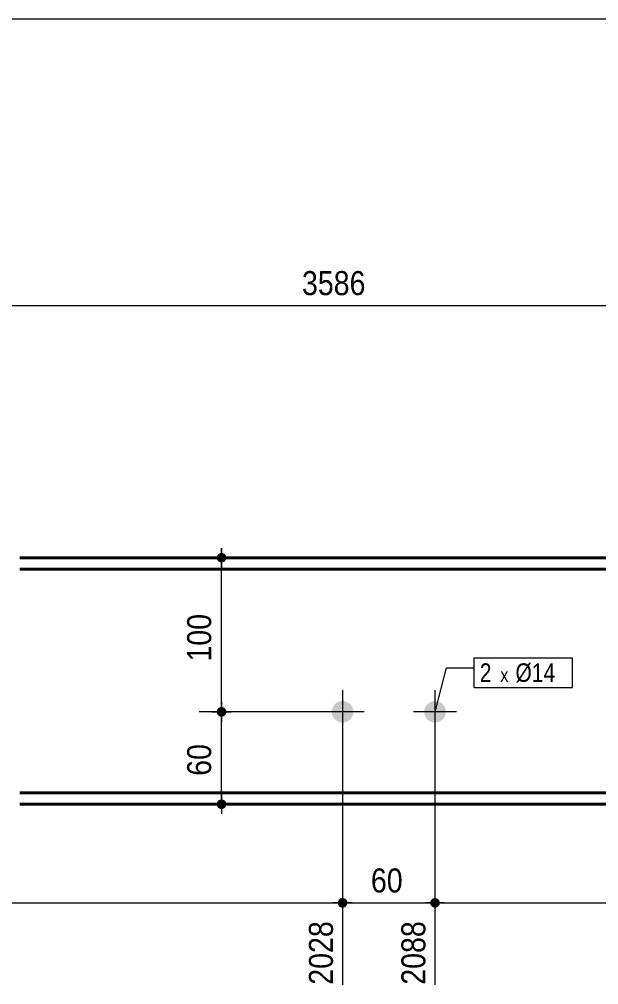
# Model space of a CAD drawing. Header units: millimetres. Extents: x 2 to 287, y 5 to 195.
# Drawn here: x 101.8 to 164.5, y 90.6 to 195 of the extents above; entities that cross this region are included whole.
import ezdxf

# ---------------------------------------------------------------- set-up
doc = ezdxf.new("R2010")
doc.units = ezdxf.units.MM
for name, color, linetype, lineweight in [('Boulon', 7, 'Continuous', 0), ('Cotation', 7, 'Continuous', 0), ('Désignation boulon', 3, 'Continuous', 0), ('Feuille dessin', 5, 'Continuous', 0), ('Piece', 2, 'Continuous', 0)]:
    doc.layers.add(name, color=color, linetype=linetype, lineweight=lineweight)
doc.styles.add('ARIAL', font='ARIAL.TTF')
doc.styles.add('COMIC_SANS_MS', font='COMIC.TTF')

# ---------------------------------------------------------------- blocks, each defined once
blk = doc.blocks.new('*A1')
at = {"layer": 'Boulon'}
for points in [[(136.8, 121.25), (136.83, 121.25), (136.86, 121.25), (136.89, 121.24), (136.92, 121.24), (136.94, 121.24), (136.97, 121.23), (137, 121.23), (137.03, 121.22), (137.06, 121.21), (137.08, 121.21), (137.11, 121.2), (137.14, 121.19), (137.17, 121.18), (137.19, 121.17), (137.22, 121.16), (137.25, 121.15), (137.27, 121.14), (137.3, 121.13), (137.32, 121.11), (137.35, 121.1), (137.37, 121.08), (137.4, 121.07), (137.42, 121.05), (137.44, 121.04), (137.47, 121.02), (137.49, 121), (137.51, 120.98), (137.54, 120.97), (137.56, 120.95), (137.58, 120.93), (137.6, 120.91), (137.62, 120.89), (137.64, 120.87), (137.66, 120.85), (137.68, 120.82), (137.69, 120.8), (137.71, 120.78), (137.73, 120.75), (137.74, 120.73), (137.76, 120.71), (137.77, 120.68), (137.79, 120.66), (137.8, 120.63), (137.82, 120.61), (137.83, 120.58), (137.84, 120.56), (137.85, 120.53), (137.86, 120.5), (137.87, 120.48), (137.88, 120.45), (137.89, 120.42), (137.9, 120.39), (137.9, 120.37), (137.91, 120.34), (137.92, 120.31), (137.92, 120.28), (137.93, 120.25), (137.93, 120.23), (137.93, 120.2), (137.94, 120.17), (137.94, 120.14), (137.94, 120.11), (137.94, 120.08), (137.94, 120.05), (137.94, 120.03), (137.94, 120), (137.93, 119.97), (137.93, 119.94), (137.93, 119.91), (137.92, 119.88), (137.92, 119.86), (137.91, 119.83), (137.9, 119.8), (137.9, 119.77), (137.89, 119.74), (137.88, 119.72), (137.87, 119.69), (137.86, 119.66), (137.85, 119.64), (137.84, 119.61), (137.83, 119.58), (137.82, 119.56), (137.8, 119.53), (137.79, 119.51), (137.77, 119.48), (137.76, 119.46), (137.74, 119.43), (137.73, 119.41), (137.71, 119.39), (137.69, 119.37), (137.68, 119.34), (137.66, 119.32), (137.64, 119.3), (137.62, 119.28), (137.6, 119.26), (137.58, 119.24), (137.56, 119.22), (137.54, 119.2), (137.51, 119.18), (137.49, 119.16), (137.47, 119.15), (137.44, 119.13), (137.42, 119.11), (137.4, 119.1), (137.37, 119.08), (137.35, 119.07), (137.32, 119.05), (137.3, 119.04), (137.27, 119.03), (137.25, 119.02), (137.22, 119.01), (137.19, 118.99), (137.17, 118.98), (137.14, 118.98), (137.11, 118.97), (137.08, 118.96), (137.06, 118.95), (137.03, 118.94), (137, 118.94), (136.97, 118.93), (136.94, 118.93), (136.92, 118.93), (136.89, 118.92), (136.86, 118.92), (136.83, 118.92), (136.8, 118.92), (136.77, 118.92), (136.74, 118.92), (136.72, 118.92), (136.69, 118.92), (136.66, 118.92), (136.63, 118.93), (136.6, 118.93), (136.57, 118.93), (136.55, 118.94), (136.52, 118.94), (136.49, 118.95), (136.46, 118.96), (136.43, 118.97), (136.41, 118.98), (136.38, 118.98), (136.35, 118.99), (136.33, 119.01), (136.3, 119.02), (136.27, 119.03), (136.25, 119.04), (136.22, 119.05), (136.2, 119.07), (136.17, 119.08), (136.15, 119.1), (136.13, 119.11), (136.1, 119.13), (136.08, 119.15), (136.06, 119.16), (136.03, 119.18), (136.01, 119.2), (135.99, 119.22), (135.97, 119.24), (135.95, 119.26), (135.93, 119.28), (135.91, 119.3), (135.89, 119.32), (135.87, 119.34), (135.85, 119.37), (135.84, 119.39), (135.82, 119.41), (135.8, 119.43), (135.79, 119.46), (135.77, 119.48), (135.76, 119.51), (135.74, 119.53), (135.73, 119.56), (135.72, 119.58), (135.71, 119.61), (135.7, 119.64), (135.68, 119.66), (135.67, 119.69), (135.67, 119.72), (135.66, 119.74), (135.65, 119.77), (135.64, 119.8), (135.63, 119.83), (135.63, 119.86), (135.62, 119.88), (135.62, 119.91), (135.62, 119.94), (135.61, 119.97), (135.61, 120), (135.61, 120.03), (135.61, 120.05), (135.61, 120.08), (135.61, 120.11), (135.61, 120.14), (135.61, 120.17), (135.61, 120.2), (135.62, 120.23), (135.62, 120.25), (135.62, 120.28), (135.63, 120.31), (135.63, 120.34), (135.64, 120.37), (135.65, 120.39), (135.66, 120.42), (135.67, 120.45), (135.67, 120.48), (135.68, 120.5), (135.7, 120.53), (135.71, 120.56), (135.72, 120.58), (135.73, 120.61), (135.74, 120.63), (135.76, 120.66), (135.77, 120.68), (135.79, 120.71), (135.8, 120.73), (135.82, 120.75), (135.84, 120.78), (135.85, 120.8), (135.87, 120.82), (135.89, 120.85), (135.91, 120.87), (135.93, 120.89), (135.95, 120.91), (135.97, 120.93), (135.99, 120.95), (136.01, 120.97), (136.03, 120.98), (136.06, 121), (136.08, 121.02), (136.1, 121.04), (136.13, 121.05), (136.15, 121.07), (136.17, 121.08), (136.2, 121.1), (136.22, 121.11), (136.25, 121.13), (136.27, 121.14), (136.3, 121.15), (136.33, 121.16), (136.35, 121.17), (136.38, 121.18), (136.41, 121.19), (136.43, 121.2), (136.46, 121.21), (136.49, 121.21), (136.52, 121.22), (136.55, 121.23), (136.57, 121.23), (136.6, 121.24), (136.63, 121.24), (136.66, 121.24), (136.69, 121.25), (136.72, 121.25), (136.74, 121.25), (136.77, 121.25)], [(146.8, 121.25), (146.83, 121.25), (146.86, 121.25), (146.89, 121.24), (146.92, 121.24), (146.94, 121.24), (146.97, 121.23), (147, 121.23), (147.03, 121.22), (147.06, 121.21), (147.08, 121.21), (147.11, 121.2), (147.14, 121.19), (147.17, 121.18), (147.19, 121.17), (147.22, 121.16), (147.25, 121.15), (147.27, 121.14), (147.3, 121.13), (147.32, 121.11), (147.35, 121.1), (147.37, 121.08), (147.4, 121.07), (147.42, 121.05), (147.44, 121.04), (147.47, 121.02), (147.49, 121), (147.51, 120.98), (147.54, 120.97), (147.56, 120.95), (147.58, 120.93), (147.6, 120.91), (147.62, 120.89), (147.64, 120.87), (147.66, 120.85), (147.68, 120.82), (147.69, 120.8), (147.71, 120.78), (147.73, 120.75), (147.74, 120.73), (147.76, 120.71), (147.77, 120.68), (147.79, 120.66), (147.8, 120.63), (147.82, 120.61), (147.83, 120.58), (147.84, 120.56), (147.85, 120.53), (147.86, 120.5), (147.87, 120.48), (147.88, 120.45), (147.89, 120.42), (147.9, 120.39), (147.9, 120.37), (147.91, 120.34), (147.92, 120.31), (147.92, 120.28), (147.93, 120.25), (147.93, 120.23), (147.93, 120.2), (147.94, 120.17), (147.94, 120.14), (147.94, 120.11), (147.94, 120.08), (147.94, 120.05), (147.94, 120.03), (147.94, 120), (147.93, 119.97), (147.93, 119.94), (147.93, 119.91), (147.92, 119.88), (147.92, 119.86), (147.91, 119.83), (147.9, 119.8), (147.9, 119.77), (147.89, 119.74), (147.88, 119.72), (147.87, 119.69), (147.86, 119.66), (147.85, 119.64), (147.84, 119.61), (147.83, 119.58), (147.82, 119.56), (147.8, 119.53), (147.79, 119.51), (147.77, 119.48), (147.76, 119.46), (147.74, 119.43), (147.73, 119.41), (147.71, 119.39), (147.69, 119.37), (147.68, 119.34), (147.66, 119.32), (147.64, 119.3), (147.62, 119.28), (147.6, 119.26), (147.58, 119.24), (147.56, 119.22), (147.54, 119.2), (147.51, 119.18), (147.49, 119.16), (147.47, 119.15), (147.44, 119.13), (147.42, 119.11), (147.4, 119.1), (147.37, 119.08), (147.35, 119.07), (147.32, 119.05), (147.3, 119.04), (147.27, 119.03), (147.25, 119.02), (147.22, 119.01), (147.19, 118.99), (147.17, 118.98), (147.14, 118.98), (147.11, 118.97), (147.08, 118.96), (147.06, 118.95), (147.03, 118.94), (147, 118.94), (146.97, 118.93), (146.94, 118.93), (146.92, 118.93), (146.89, 118.92), (146.86, 118.92), (146.83, 118.92), (146.8, 118.92), (146.77, 118.92), (146.74, 118.92), (146.72, 118.92), (146.69, 118.92), (146.66, 118.92), (146.63, 118.93), (146.6, 118.93), (146.57, 118.93), (146.55, 118.94), (146.52, 118.94), (146.49, 118.95), (146.46, 118.96), (146.43, 118.97), (146.41, 118.98), (146.38, 118.98), (146.35, 118.99), (146.33, 119.01), (146.3, 119.02), (146.27, 119.03), (146.25, 119.04), (146.22, 119.05), (146.2, 119.07), (146.17, 119.08), (146.15, 119.1), (146.13, 119.11), (146.1, 119.13), (146.08, 119.15), (146.06, 119.16), (146.03, 119.18), (146.01, 119.2), (145.99, 119.22), (145.97, 119.24), (145.95, 119.26), (145.93, 119.28), (145.91, 119.3), (145.89, 119.32), (145.87, 119.34), (145.85, 119.37), (145.84, 119.39), (145.82, 119.41), (145.8, 119.43), (145.79, 119.46), (145.77, 119.48), (145.76, 119.51), (145.74, 119.53), (145.73, 119.56), (145.72, 119.58), (145.71, 119.61), (145.7, 119.64), (145.68, 119.66), (145.67, 119.69), (145.67, 119.72), (145.66, 119.74), (145.65, 119.77), (145.64, 119.8), (145.63, 119.83), (145.63, 119.86), (145.62, 119.88), (145.62, 119.91), (145.62, 119.94), (145.61, 119.97), (145.61, 120), (145.61, 120.03), (145.61, 120.05), (145.61, 120.08), (145.61, 120.11), (145.61, 120.14), (145.61, 120.17), (145.61, 120.2), (145.62, 120.23), (145.62, 120.25), (145.62, 120.28), (145.63, 120.31), (145.63, 120.34), (145.64, 120.37), (145.65, 120.39), (145.66, 120.42), (145.67, 120.45), (145.67, 120.48), (145.68, 120.5), (145.7, 120.53), (145.71, 120.56), (145.72, 120.58), (145.73, 120.61), (145.74, 120.63), (145.76, 120.66), (145.77, 120.68), (145.79, 120.71), (145.8, 120.73), (145.82, 120.75), (145.84, 120.78), (145.85, 120.8), (145.87, 120.82), (145.89, 120.85), (145.91, 120.87), (145.93, 120.89), (145.95, 120.91), (145.97, 120.93), (145.99, 120.95), (146.01, 120.97), (146.03, 120.98), (146.06, 121), (146.08, 121.02), (146.1, 121.04), (146.13, 121.05), (146.15, 121.07), (146.17, 121.08), (146.2, 121.1), (146.22, 121.11), (146.25, 121.13), (146.27, 121.14), (146.3, 121.15), (146.33, 121.16), (146.35, 121.17), (146.38, 121.18), (146.41, 121.19), (146.43, 121.2), (146.46, 121.21), (146.49, 121.21), (146.52, 121.22), (146.55, 121.23), (146.57, 121.23), (146.6, 121.24), (146.63, 121.24), (146.66, 121.24), (146.69, 121.25), (146.72, 121.25), (146.74, 121.25), (146.77, 121.25)]]:
    blk.add_hatch(color=256, dxfattribs=at).paths.add_polyline_path(points, flags=17)
at = {"layer": 'Boulon', "linetype": 'Continuous', "lineweight": 0}
for p, q in [((136.77, 122.42), (136.77, 117.75)), ((146.77, 122.42), (146.77, 117.75)), ((139.11, 120.08), (134.44, 120.08)), ((149.11, 120.08), (144.44, 120.08))]:
    blk.add_line(p, q, dxfattribs=at)
blk = doc.blocks.new('*A4')
at = {"layer": 'Piece', "color": 2, "linetype": 'Continuous', "lineweight": 40}
for p, q in [((181.689836, 136.750443), (101.856502, 136.750443)), ((181.689836, 135.517109), (101.856502, 135.517109)), ((181.689836, 111.317109), (101.856502, 111.317109)), ((101.856502, 110.083776), (181.689836, 110.083776))]:
    blk.add_line(p, q, dxfattribs=at)
blk = doc.blocks.new('*A5')
at = {"layer": 'Feuille dessin', "linetype": 'Continuous', "lineweight": 0}
blk.add_line((282, 195), (5, 195), dxfattribs=at)
blk = doc.blocks.new('*A10')
at = {"layer": 'Cotation'}
for points in [[(123.65, 119.56), (123.63, 119.57), (123.6, 119.57), (123.58, 119.57), (123.55, 119.58), (123.53, 119.59), (123.5, 119.59), (123.48, 119.6), (123.46, 119.61), (123.43, 119.62), (123.41, 119.64), (123.39, 119.65), (123.37, 119.67), (123.35, 119.68), (123.33, 119.7), (123.31, 119.72), (123.29, 119.73), (123.28, 119.75), (123.26, 119.77), (123.25, 119.79), (123.23, 119.82), (123.22, 119.84), (123.21, 119.86), (123.2, 119.88), (123.19, 119.91), (123.18, 119.93), (123.18, 119.96), (123.17, 119.98), (123.17, 120.01), (123.16, 120.03), (123.16, 120.06), (123.16, 120.08), (123.16, 120.11), (123.16, 120.13), (123.17, 120.16), (123.17, 120.18), (123.18, 120.21), (123.18, 120.23), (123.19, 120.26), (123.2, 120.28), (123.21, 120.31), (123.22, 120.33), (123.23, 120.35), (123.25, 120.37), (123.26, 120.39), (123.28, 120.41), (123.29, 120.43), (123.31, 120.45), (123.33, 120.47), (123.35, 120.49), (123.37, 120.5), (123.39, 120.52), (123.41, 120.53), (123.43, 120.54), (123.46, 120.55), (123.48, 120.56), (123.5, 120.57), (123.53, 120.58), (123.55, 120.59), (123.58, 120.59), (123.6, 120.6), (123.63, 120.6), (123.65, 120.6), (123.68, 120.6), (123.71, 120.6), (123.73, 120.6), (123.76, 120.6), (123.78, 120.59), (123.81, 120.59), (123.83, 120.58), (123.86, 120.57), (123.88, 120.56), (123.9, 120.55), (123.93, 120.54), (123.95, 120.53), (123.97, 120.52), (123.99, 120.5), (124.01, 120.49), (124.03, 120.47), (124.05, 120.45), (124.07, 120.43), (124.08, 120.41), (124.1, 120.39), (124.11, 120.37), (124.13, 120.35), (124.14, 120.33), (124.15, 120.31), (124.16, 120.28), (124.17, 120.26), (124.18, 120.23), (124.18, 120.21), (124.19, 120.18), (124.19, 120.16), (124.2, 120.13), (124.2, 120.11), (124.2, 120.08), (124.2, 120.06), (124.2, 120.03), (124.19, 120.01), (124.19, 119.98), (124.18, 119.96), (124.18, 119.93), (124.17, 119.91), (124.16, 119.88), (124.15, 119.86), (124.14, 119.84), (124.13, 119.82), (124.11, 119.79), (124.1, 119.77), (124.08, 119.75), (124.07, 119.73), (124.05, 119.72), (124.03, 119.7), (124.01, 119.68), (123.99, 119.67), (123.97, 119.65), (123.95, 119.64), (123.93, 119.62), (123.9, 119.61), (123.88, 119.6), (123.86, 119.59), (123.83, 119.59), (123.81, 119.58), (123.78, 119.57), (123.76, 119.57), (123.73, 119.57), (123.71, 119.56), (123.68, 119.56)], [(123.65, 109.56), (123.63, 109.57), (123.6, 109.57), (123.58, 109.57), (123.55, 109.58), (123.53, 109.59), (123.5, 109.59), (123.48, 109.6), (123.46, 109.61), (123.43, 109.63), (123.41, 109.64), (123.39, 109.65), (123.37, 109.67), (123.35, 109.68), (123.33, 109.7), (123.31, 109.72), (123.29, 109.73), (123.28, 109.75), (123.26, 109.77), (123.25, 109.79), (123.23, 109.82), (123.22, 109.84), (123.21, 109.86), (123.2, 109.88), (123.19, 109.91), (123.18, 109.93), (123.18, 109.96), (123.17, 109.98), (123.17, 110.01), (123.16, 110.03), (123.16, 110.06), (123.16, 110.08), (123.16, 110.11), (123.16, 110.13), (123.17, 110.16), (123.17, 110.19), (123.18, 110.21), (123.18, 110.23), (123.19, 110.26), (123.2, 110.28), (123.21, 110.31), (123.22, 110.33), (123.23, 110.35), (123.25, 110.37), (123.26, 110.39), (123.28, 110.41), (123.29, 110.43), (123.31, 110.45), (123.33, 110.47), (123.35, 110.49), (123.37, 110.5), (123.39, 110.52), (123.41, 110.53), (123.43, 110.54), (123.46, 110.55), (123.48, 110.56), (123.5, 110.57), (123.53, 110.58), (123.55, 110.59), (123.58, 110.59), (123.6, 110.6), (123.63, 110.6), (123.65, 110.6), (123.68, 110.6), (123.71, 110.6), (123.73, 110.6), (123.76, 110.6), (123.78, 110.59), (123.81, 110.59), (123.83, 110.58), (123.86, 110.57), (123.88, 110.56), (123.9, 110.55), (123.93, 110.54), (123.95, 110.53), (123.97, 110.52), (123.99, 110.5), (124.01, 110.49), (124.03, 110.47), (124.05, 110.45), (124.07, 110.43), (124.08, 110.41), (124.1, 110.39), (124.11, 110.37), (124.13, 110.35), (124.14, 110.33), (124.15, 110.31), (124.16, 110.28), (124.17, 110.26), (124.18, 110.23), (124.18, 110.21), (124.19, 110.19), (124.19, 110.16), (124.2, 110.13), (124.2, 110.11), (124.2, 110.08), (124.2, 110.06), (124.2, 110.03), (124.19, 110.01), (124.19, 109.98), (124.18, 109.96), (124.18, 109.93), (124.17, 109.91), (124.16, 109.88), (124.15, 109.86), (124.14, 109.84), (124.13, 109.82), (124.11, 109.79), (124.1, 109.77), (124.08, 109.75), (124.07, 109.73), (124.05, 109.72), (124.03, 109.7), (124.01, 109.68), (123.99, 109.67), (123.97, 109.65), (123.95, 109.64), (123.93, 109.63), (123.9, 109.61), (123.88, 109.6), (123.86, 109.59), (123.83, 109.59), (123.81, 109.58), (123.78, 109.57), (123.76, 109.57), (123.73, 109.57), (123.71, 109.56), (123.68, 109.56)]]:
    blk.add_hatch(color=256, dxfattribs=at).paths.add_polyline_path(points, flags=17)
at = {"layer": 'Cotation', "linetype": 'Continuous', "lineweight": 0}
for p, q in [((123.68, 121.12), (123.68, 119.04)), ((123.68, 120.08), (123.68, 121.12)), ((135.77, 120.08), (121.26, 120.08)), ((122.64, 120.08), (124.72, 120.08)), ((123.68, 110.08), (123.68, 120.08)), ((123.68, 111.12), (123.68, 109.04)), ((135.77, 110.08), (121.26, 110.08)), ((122.64, 110.08), (124.72, 110.08)), ((123.68, 110.08), (123.68, 109.04))]:
    blk.add_line(p, q, dxfattribs=at)
at = {"layer": 'Cotation'}
for p in [(123.68, 120.08), (123.68, 110.08)]:
    blk.add_point(p, dxfattribs=at)
at = {"layer": 'Cotation', "style": 'ARIAL', "width": 0.85}
blk.add_text('60', height=2.6, rotation=90.0002, dxfattribs=at).set_placement((122.56, 113.16))
blk = doc.blocks.new('*A11')
at = {"layer": 'Cotation'}
for points in [[(123.65, 136.23), (123.63, 136.23), (123.6, 136.24), (123.58, 136.24), (123.55, 136.25), (123.53, 136.25), (123.5, 136.26), (123.48, 136.27), (123.46, 136.28), (123.43, 136.29), (123.41, 136.3), (123.39, 136.32), (123.37, 136.33), (123.35, 136.35), (123.33, 136.37), (123.31, 136.38), (123.29, 136.4), (123.28, 136.42), (123.26, 136.44), (123.25, 136.46), (123.23, 136.48), (123.22, 136.51), (123.21, 136.53), (123.2, 136.55), (123.19, 136.58), (123.18, 136.6), (123.18, 136.62), (123.17, 136.65), (123.17, 136.67), (123.16, 136.7), (123.16, 136.72), (123.16, 136.75), (123.16, 136.78), (123.16, 136.8), (123.17, 136.83), (123.17, 136.85), (123.18, 136.88), (123.18, 136.9), (123.19, 136.93), (123.2, 136.95), (123.21, 136.97), (123.22, 137), (123.23, 137.02), (123.25, 137.04), (123.26, 137.06), (123.28, 137.08), (123.29, 137.1), (123.31, 137.12), (123.33, 137.14), (123.35, 137.15), (123.37, 137.17), (123.39, 137.18), (123.41, 137.2), (123.43, 137.21), (123.46, 137.22), (123.48, 137.23), (123.5, 137.24), (123.53, 137.25), (123.55, 137.25), (123.58, 137.26), (123.6, 137.26), (123.63, 137.27), (123.65, 137.27), (123.68, 137.27), (123.71, 137.27), (123.73, 137.27), (123.76, 137.26), (123.78, 137.26), (123.81, 137.25), (123.83, 137.25), (123.86, 137.24), (123.88, 137.23), (123.9, 137.22), (123.93, 137.21), (123.95, 137.2), (123.97, 137.18), (123.99, 137.17), (124.01, 137.15), (124.03, 137.14), (124.05, 137.12), (124.07, 137.1), (124.08, 137.08), (124.1, 137.06), (124.11, 137.04), (124.13, 137.02), (124.14, 137), (124.15, 136.97), (124.16, 136.95), (124.17, 136.93), (124.18, 136.9), (124.18, 136.88), (124.19, 136.85), (124.19, 136.83), (124.2, 136.8), (124.2, 136.78), (124.2, 136.75), (124.2, 136.72), (124.2, 136.7), (124.19, 136.67), (124.19, 136.65), (124.18, 136.62), (124.18, 136.6), (124.17, 136.58), (124.16, 136.55), (124.15, 136.53), (124.14, 136.51), (124.13, 136.48), (124.11, 136.46), (124.1, 136.44), (124.08, 136.42), (124.07, 136.4), (124.05, 136.38), (124.03, 136.37), (124.01, 136.35), (123.99, 136.33), (123.97, 136.32), (123.95, 136.3), (123.93, 136.29), (123.9, 136.28), (123.88, 136.27), (123.86, 136.26), (123.83, 136.25), (123.81, 136.25), (123.78, 136.24), (123.76, 136.24), (123.73, 136.23), (123.71, 136.23), (123.68, 136.23)], [(123.65, 119.56), (123.63, 119.57), (123.6, 119.57), (123.58, 119.57), (123.55, 119.58), (123.53, 119.59), (123.5, 119.59), (123.48, 119.6), (123.46, 119.61), (123.43, 119.62), (123.41, 119.64), (123.39, 119.65), (123.37, 119.67), (123.35, 119.68), (123.33, 119.7), (123.31, 119.72), (123.29, 119.73), (123.28, 119.75), (123.26, 119.77), (123.25, 119.79), (123.23, 119.82), (123.22, 119.84), (123.21, 119.86), (123.2, 119.88), (123.19, 119.91), (123.18, 119.93), (123.18, 119.96), (123.17, 119.98), (123.17, 120.01), (123.16, 120.03), (123.16, 120.06), (123.16, 120.08), (123.16, 120.11), (123.16, 120.13), (123.17, 120.16), (123.17, 120.18), (123.18, 120.21), (123.18, 120.23), (123.19, 120.26), (123.2, 120.28), (123.21, 120.31), (123.22, 120.33), (123.23, 120.35), (123.25, 120.37), (123.26, 120.39), (123.28, 120.41), (123.29, 120.43), (123.31, 120.45), (123.33, 120.47), (123.35, 120.49), (123.37, 120.5), (123.39, 120.52), (123.41, 120.53), (123.43, 120.54), (123.46, 120.55), (123.48, 120.56), (123.5, 120.57), (123.53, 120.58), (123.55, 120.59), (123.58, 120.59), (123.6, 120.6), (123.63, 120.6), (123.65, 120.6), (123.68, 120.6), (123.71, 120.6), (123.73, 120.6), (123.76, 120.6), (123.78, 120.59), (123.81, 120.59), (123.83, 120.58), (123.86, 120.57), (123.88, 120.56), (123.9, 120.55), (123.93, 120.54), (123.95, 120.53), (123.97, 120.52), (123.99, 120.5), (124.01, 120.49), (124.03, 120.47), (124.05, 120.45), (124.07, 120.43), (124.08, 120.41), (124.1, 120.39), (124.11, 120.37), (124.13, 120.35), (124.14, 120.33), (124.15, 120.31), (124.16, 120.28), (124.17, 120.26), (124.18, 120.23), (124.18, 120.21), (124.19, 120.18), (124.19, 120.16), (124.2, 120.13), (124.2, 120.11), (124.2, 120.08), (124.2, 120.06), (124.2, 120.03), (124.19, 120.01), (124.19, 119.98), (124.18, 119.96), (124.18, 119.93), (124.17, 119.91), (124.16, 119.88), (124.15, 119.86), (124.14, 119.84), (124.13, 119.82), (124.11, 119.79), (124.1, 119.77), (124.08, 119.75), (124.07, 119.73), (124.05, 119.72), (124.03, 119.7), (124.01, 119.68), (123.99, 119.67), (123.97, 119.65), (123.95, 119.64), (123.93, 119.62), (123.9, 119.61), (123.88, 119.6), (123.86, 119.59), (123.83, 119.59), (123.81, 119.58), (123.78, 119.57), (123.76, 119.57), (123.73, 119.57), (123.71, 119.56), (123.68, 119.56)]]:
    blk.add_hatch(color=256, dxfattribs=at).paths.add_polyline_path(points, flags=17)
at = {"layer": 'Cotation', "linetype": 'Continuous', "lineweight": 0}
for p, q in [((123.68, 137.79), (123.68, 135.71)), ((123.68, 136.75), (123.68, 137.79)), ((135.77, 136.75), (121.26, 136.75)), ((122.64, 136.75), (124.72, 136.75)), ((123.68, 120.08), (123.68, 136.75)), ((123.68, 121.12), (123.68, 119.04)), ((135.77, 120.08), (121.26, 120.08)), ((122.64, 120.08), (124.72, 120.08)), ((123.68, 120.08), (123.68, 119.04))]:
    blk.add_line(p, q, dxfattribs=at)
at = {"layer": 'Cotation'}
for p in [(123.68, 136.75), (123.68, 120.08)]:
    blk.add_point(p, dxfattribs=at)
at = {"layer": 'Cotation', "style": 'ARIAL', "width": 0.85}
blk.add_text('100', height=2.6, rotation=90.0002, dxfattribs=at).set_placement((122.56, 125.52))
blk = doc.blocks.new('*A21')
at = {"layer": 'Cotation', "linetype": 'Continuous', "lineweight": 0}
blk.add_line((34.01, 164.04), (238.46, 164.04), dxfattribs=at)
at = {"layer": 'Cotation', "style": 'ARIAL', "width": 0.85}
blk.add_text('3586', height=2.6, dxfattribs=at).set_placement((132.38, 165.16))
blk = doc.blocks.new('*A22')
at = {"layer": 'Cotation'}
for points in [[(25.65, 98.9), (25.63, 98.9), (25.6, 98.9), (25.58, 98.91), (25.55, 98.91), (25.53, 98.92), (25.5, 98.93), (25.48, 98.94), (25.46, 98.95), (25.43, 98.96), (25.41, 98.97), (25.39, 98.98), (25.37, 99), (25.35, 99.02), (25.33, 99.03), (25.31, 99.05), (25.29, 99.07), (25.28, 99.09), (25.26, 99.11), (25.25, 99.13), (25.23, 99.15), (25.22, 99.17), (25.21, 99.19), (25.2, 99.22), (25.19, 99.24), (25.18, 99.27), (25.18, 99.29), (25.17, 99.32), (25.17, 99.34), (25.16, 99.37), (25.16, 99.39), (25.16, 99.42), (25.16, 99.44), (25.16, 99.47), (25.17, 99.49), (25.17, 99.52), (25.18, 99.54), (25.18, 99.57), (25.19, 99.59), (25.2, 99.62), (25.21, 99.64), (25.22, 99.66), (25.23, 99.68), (25.25, 99.71), (25.26, 99.73), (25.28, 99.75), (25.29, 99.77), (25.31, 99.78), (25.33, 99.8), (25.35, 99.82), (25.37, 99.83), (25.39, 99.85), (25.41, 99.86), (25.43, 99.88), (25.46, 99.89), (25.48, 99.9), (25.5, 99.91), (25.53, 99.91), (25.55, 99.92), (25.58, 99.93), (25.6, 99.93), (25.63, 99.93), (25.65, 99.94), (25.68, 99.94), (25.71, 99.94), (25.73, 99.93), (25.76, 99.93), (25.78, 99.93), (25.81, 99.92), (25.83, 99.91), (25.86, 99.91), (25.88, 99.9), (25.9, 99.89), (25.93, 99.88), (25.95, 99.86), (25.97, 99.85), (25.99, 99.83), (26.01, 99.82), (26.03, 99.8), (26.05, 99.78), (26.07, 99.77), (26.08, 99.75), (26.1, 99.73), (26.11, 99.71), (26.13, 99.68), (26.14, 99.66), (26.15, 99.64), (26.16, 99.62), (26.17, 99.59), (26.18, 99.57), (26.18, 99.54), (26.19, 99.52), (26.19, 99.49), (26.2, 99.47), (26.2, 99.44), (26.2, 99.42), (26.2, 99.39), (26.2, 99.37), (26.19, 99.34), (26.19, 99.32), (26.18, 99.29), (26.18, 99.27), (26.17, 99.24), (26.16, 99.22), (26.15, 99.19), (26.14, 99.17), (26.13, 99.15), (26.11, 99.13), (26.1, 99.11), (26.08, 99.09), (26.07, 99.07), (26.05, 99.05), (26.03, 99.03), (26.01, 99.02), (25.99, 99), (25.97, 98.98), (25.95, 98.97), (25.93, 98.96), (25.9, 98.95), (25.88, 98.94), (25.86, 98.93), (25.83, 98.92), (25.81, 98.91), (25.78, 98.91), (25.76, 98.9), (25.73, 98.9), (25.71, 98.9), (25.68, 98.9)], [(136.75, 98.9), (136.72, 98.9), (136.7, 98.9), (136.67, 98.91), (136.65, 98.91), (136.62, 98.92), (136.6, 98.93), (136.57, 98.94), (136.55, 98.95), (136.53, 98.96), (136.51, 98.97), (136.48, 98.98), (136.46, 99), (136.44, 99.02), (136.42, 99.03), (136.41, 99.05), (136.39, 99.07), (136.37, 99.09), (136.36, 99.11), (136.34, 99.13), (136.33, 99.15), (136.31, 99.17), (136.3, 99.19), (136.29, 99.22), (136.28, 99.24), (136.28, 99.27), (136.27, 99.29), (136.26, 99.32), (136.26, 99.34), (136.26, 99.37), (136.25, 99.39), (136.25, 99.42), (136.25, 99.44), (136.26, 99.47), (136.26, 99.49), (136.26, 99.52), (136.27, 99.54), (136.28, 99.57), (136.28, 99.59), (136.29, 99.62), (136.3, 99.64), (136.31, 99.66), (136.33, 99.68), (136.34, 99.71), (136.36, 99.73), (136.37, 99.75), (136.39, 99.77), (136.41, 99.78), (136.42, 99.8), (136.44, 99.82), (136.46, 99.83), (136.48, 99.85), (136.51, 99.86), (136.53, 99.88), (136.55, 99.89), (136.57, 99.9), (136.6, 99.91), (136.62, 99.91), (136.65, 99.92), (136.67, 99.93), (136.7, 99.93), (136.72, 99.93), (136.75, 99.94), (136.77, 99.94), (136.8, 99.94), (136.82, 99.93), (136.85, 99.93), (136.87, 99.93), (136.9, 99.92), (136.92, 99.91), (136.95, 99.91), (136.97, 99.9), (137, 99.89), (137.02, 99.88), (137.04, 99.86), (137.06, 99.85), (137.08, 99.83), (137.1, 99.82), (137.12, 99.8), (137.14, 99.78), (137.16, 99.77), (137.18, 99.75), (137.19, 99.73), (137.21, 99.71), (137.22, 99.68), (137.23, 99.66), (137.24, 99.64), (137.25, 99.62), (137.26, 99.59), (137.27, 99.57), (137.28, 99.54), (137.28, 99.52), (137.29, 99.49), (137.29, 99.47), (137.29, 99.44), (137.29, 99.42), (137.29, 99.39), (137.29, 99.37), (137.29, 99.34), (137.28, 99.32), (137.28, 99.29), (137.27, 99.27), (137.26, 99.24), (137.25, 99.22), (137.24, 99.19), (137.23, 99.17), (137.22, 99.15), (137.21, 99.13), (137.19, 99.11), (137.18, 99.09), (137.16, 99.07), (137.14, 99.05), (137.12, 99.03), (137.1, 99.02), (137.08, 99), (137.06, 98.98), (137.04, 98.97), (137.02, 98.96), (137, 98.95), (136.97, 98.94), (136.95, 98.93), (136.92, 98.92), (136.9, 98.91), (136.87, 98.91), (136.85, 98.9), (136.82, 98.9), (136.8, 98.9), (136.77, 98.9)]]:
    blk.add_hatch(color=256, dxfattribs=at).paths.add_polyline_path(points, flags=17)
at = {"layer": 'Cotation', "linetype": 'Continuous', "lineweight": 0}
for p, q in [((136.77, 119.08), (136.77, 90.56)), ((25.68, 109.08), (25.68, 96.35)), ((25.68, 100.46), (25.68, 98.38)), ((136.77, 100.46), (136.77, 98.38)), ((26.72, 99.42), (24.64, 99.42)), ((25.68, 99.42), (24.64, 99.42)), ((25.68, 99.42), (136.77, 99.42)), ((137.81, 99.42), (135.73, 99.42)), ((136.77, 99.42), (137.81, 99.42))]:
    blk.add_line(p, q, dxfattribs=at)
at = {"layer": 'Cotation'}
for p in [(25.68, 99.42), (136.77, 99.42)]:
    blk.add_point(p, dxfattribs=at)
at = {"layer": 'Cotation', "style": 'ARIAL', "width": 0.85}
blk.add_text('2028', height=2.6, dxfattribs=at).set_placement((77.37, 100.54))
for s, p in [('0', (24.64, 96.35)), ('2028', (135.73, 90.56))]:
    blk.add_text(s, height=2.6, rotation=90.0002, dxfattribs=at).set_placement(p)
blk = doc.blocks.new('*A23')
at = {"layer": 'Cotation'}
for points in [[(136.75, 98.9), (136.72, 98.9), (136.7, 98.9), (136.67, 98.91), (136.65, 98.91), (136.62, 98.92), (136.6, 98.93), (136.57, 98.94), (136.55, 98.95), (136.53, 98.96), (136.51, 98.97), (136.48, 98.98), (136.46, 99), (136.44, 99.02), (136.42, 99.03), (136.41, 99.05), (136.39, 99.07), (136.37, 99.09), (136.36, 99.11), (136.34, 99.13), (136.33, 99.15), (136.31, 99.17), (136.3, 99.19), (136.29, 99.22), (136.28, 99.24), (136.28, 99.27), (136.27, 99.29), (136.26, 99.32), (136.26, 99.34), (136.26, 99.37), (136.25, 99.39), (136.25, 99.42), (136.25, 99.44), (136.26, 99.47), (136.26, 99.49), (136.26, 99.52), (136.27, 99.54), (136.28, 99.57), (136.28, 99.59), (136.29, 99.62), (136.3, 99.64), (136.31, 99.66), (136.33, 99.68), (136.34, 99.71), (136.36, 99.73), (136.37, 99.75), (136.39, 99.77), (136.41, 99.78), (136.42, 99.8), (136.44, 99.82), (136.46, 99.83), (136.48, 99.85), (136.51, 99.86), (136.53, 99.88), (136.55, 99.89), (136.57, 99.9), (136.6, 99.91), (136.62, 99.91), (136.65, 99.92), (136.67, 99.93), (136.7, 99.93), (136.72, 99.93), (136.75, 99.94), (136.77, 99.94), (136.8, 99.94), (136.82, 99.93), (136.85, 99.93), (136.87, 99.93), (136.9, 99.92), (136.92, 99.91), (136.95, 99.91), (136.97, 99.9), (137, 99.89), (137.02, 99.88), (137.04, 99.86), (137.06, 99.85), (137.08, 99.83), (137.1, 99.82), (137.12, 99.8), (137.14, 99.78), (137.16, 99.77), (137.18, 99.75), (137.19, 99.73), (137.21, 99.71), (137.22, 99.68), (137.23, 99.66), (137.24, 99.64), (137.25, 99.62), (137.26, 99.59), (137.27, 99.57), (137.28, 99.54), (137.28, 99.52), (137.29, 99.49), (137.29, 99.47), (137.29, 99.44), (137.29, 99.42), (137.29, 99.39), (137.29, 99.37), (137.29, 99.34), (137.28, 99.32), (137.28, 99.29), (137.27, 99.27), (137.26, 99.24), (137.25, 99.22), (137.24, 99.19), (137.23, 99.17), (137.22, 99.15), (137.21, 99.13), (137.19, 99.11), (137.18, 99.09), (137.16, 99.07), (137.14, 99.05), (137.12, 99.03), (137.1, 99.02), (137.08, 99), (137.06, 98.98), (137.04, 98.97), (137.02, 98.96), (137, 98.95), (136.97, 98.94), (136.95, 98.93), (136.92, 98.92), (136.9, 98.91), (136.87, 98.91), (136.85, 98.9), (136.82, 98.9), (136.8, 98.9), (136.77, 98.9)], [(146.75, 98.9), (146.72, 98.9), (146.7, 98.9), (146.67, 98.91), (146.65, 98.91), (146.62, 98.92), (146.6, 98.93), (146.57, 98.94), (146.55, 98.95), (146.53, 98.96), (146.51, 98.97), (146.48, 98.98), (146.46, 99), (146.44, 99.02), (146.42, 99.03), (146.41, 99.05), (146.39, 99.07), (146.37, 99.09), (146.36, 99.11), (146.34, 99.13), (146.33, 99.15), (146.31, 99.17), (146.3, 99.19), (146.29, 99.22), (146.28, 99.24), (146.28, 99.27), (146.27, 99.29), (146.26, 99.32), (146.26, 99.34), (146.26, 99.37), (146.25, 99.39), (146.25, 99.42), (146.25, 99.44), (146.26, 99.47), (146.26, 99.49), (146.26, 99.52), (146.27, 99.54), (146.28, 99.57), (146.28, 99.59), (146.29, 99.62), (146.3, 99.64), (146.31, 99.66), (146.33, 99.68), (146.34, 99.71), (146.36, 99.73), (146.37, 99.75), (146.39, 99.77), (146.41, 99.78), (146.42, 99.8), (146.44, 99.82), (146.46, 99.83), (146.48, 99.85), (146.51, 99.86), (146.53, 99.88), (146.55, 99.89), (146.57, 99.9), (146.6, 99.91), (146.62, 99.91), (146.65, 99.92), (146.67, 99.93), (146.7, 99.93), (146.72, 99.93), (146.75, 99.94), (146.77, 99.94), (146.8, 99.94), (146.82, 99.93), (146.85, 99.93), (146.87, 99.93), (146.9, 99.92), (146.92, 99.91), (146.95, 99.91), (146.97, 99.9), (147, 99.89), (147.02, 99.88), (147.04, 99.86), (147.06, 99.85), (147.08, 99.83), (147.1, 99.82), (147.12, 99.8), (147.14, 99.78), (147.16, 99.77), (147.18, 99.75), (147.19, 99.73), (147.21, 99.71), (147.22, 99.68), (147.23, 99.66), (147.24, 99.64), (147.25, 99.62), (147.26, 99.59), (147.27, 99.57), (147.28, 99.54), (147.28, 99.52), (147.29, 99.49), (147.29, 99.47), (147.29, 99.44), (147.29, 99.42), (147.29, 99.39), (147.29, 99.37), (147.29, 99.34), (147.28, 99.32), (147.28, 99.29), (147.27, 99.27), (147.26, 99.24), (147.25, 99.22), (147.24, 99.19), (147.23, 99.17), (147.22, 99.15), (147.21, 99.13), (147.19, 99.11), (147.18, 99.09), (147.16, 99.07), (147.14, 99.05), (147.12, 99.03), (147.1, 99.02), (147.08, 99), (147.06, 98.98), (147.04, 98.97), (147.02, 98.96), (147, 98.95), (146.97, 98.94), (146.95, 98.93), (146.92, 98.92), (146.9, 98.91), (146.87, 98.91), (146.85, 98.9), (146.82, 98.9), (146.8, 98.9), (146.77, 98.9)]]:
    blk.add_hatch(color=256, dxfattribs=at).paths.add_polyline_path(points, flags=17)
at = {"layer": 'Cotation', "linetype": 'Continuous', "lineweight": 0}
for p, q in [((136.77, 119.08), (136.77, 90.56)), ((146.77, 119.08), (146.77, 90.56)), ((136.77, 100.46), (136.77, 98.38)), ((146.77, 100.46), (146.77, 98.38)), ((137.81, 99.42), (135.73, 99.42)), ((136.77, 99.42), (135.73, 99.42)), ((136.77, 99.42), (146.77, 99.42)), ((147.81, 99.42), (145.73, 99.42)), ((146.77, 99.42), (147.81, 99.42))]:
    blk.add_line(p, q, dxfattribs=at)
at = {"layer": 'Cotation'}
for p in [(136.77, 99.42), (146.77, 99.42)]:
    blk.add_point(p, dxfattribs=at)
at = {"layer": 'Cotation', "style": 'ARIAL', "width": 0.85}
blk.add_text('60', height=2.6, dxfattribs=at).set_placement((139.84, 100.54))
blk.add_text('2088', height=2.6, rotation=90.0002, dxfattribs=at).set_placement((145.73, 90.56))
blk = doc.blocks.new('*A24')
at = {"layer": 'Cotation'}
for points in [[(146.75, 98.9), (146.72, 98.9), (146.7, 98.9), (146.67, 98.91), (146.65, 98.91), (146.62, 98.92), (146.6, 98.93), (146.57, 98.94), (146.55, 98.95), (146.53, 98.96), (146.51, 98.97), (146.48, 98.98), (146.46, 99), (146.44, 99.02), (146.42, 99.03), (146.41, 99.05), (146.39, 99.07), (146.37, 99.09), (146.36, 99.11), (146.34, 99.13), (146.33, 99.15), (146.31, 99.17), (146.3, 99.19), (146.29, 99.22), (146.28, 99.24), (146.28, 99.27), (146.27, 99.29), (146.26, 99.32), (146.26, 99.34), (146.26, 99.37), (146.25, 99.39), (146.25, 99.42), (146.25, 99.44), (146.26, 99.47), (146.26, 99.49), (146.26, 99.52), (146.27, 99.54), (146.28, 99.57), (146.28, 99.59), (146.29, 99.62), (146.3, 99.64), (146.31, 99.66), (146.33, 99.68), (146.34, 99.71), (146.36, 99.73), (146.37, 99.75), (146.39, 99.77), (146.41, 99.78), (146.42, 99.8), (146.44, 99.82), (146.46, 99.83), (146.48, 99.85), (146.51, 99.86), (146.53, 99.88), (146.55, 99.89), (146.57, 99.9), (146.6, 99.91), (146.62, 99.91), (146.65, 99.92), (146.67, 99.93), (146.7, 99.93), (146.72, 99.93), (146.75, 99.94), (146.77, 99.94), (146.8, 99.94), (146.82, 99.93), (146.85, 99.93), (146.87, 99.93), (146.9, 99.92), (146.92, 99.91), (146.95, 99.91), (146.97, 99.9), (147, 99.89), (147.02, 99.88), (147.04, 99.86), (147.06, 99.85), (147.08, 99.83), (147.1, 99.82), (147.12, 99.8), (147.14, 99.78), (147.16, 99.77), (147.18, 99.75), (147.19, 99.73), (147.21, 99.71), (147.22, 99.68), (147.23, 99.66), (147.24, 99.64), (147.25, 99.62), (147.26, 99.59), (147.27, 99.57), (147.28, 99.54), (147.28, 99.52), (147.29, 99.49), (147.29, 99.47), (147.29, 99.44), (147.29, 99.42), (147.29, 99.39), (147.29, 99.37), (147.29, 99.34), (147.28, 99.32), (147.28, 99.29), (147.27, 99.27), (147.26, 99.24), (147.25, 99.22), (147.24, 99.19), (147.23, 99.17), (147.22, 99.15), (147.21, 99.13), (147.19, 99.11), (147.18, 99.09), (147.16, 99.07), (147.14, 99.05), (147.12, 99.03), (147.1, 99.02), (147.08, 99), (147.06, 98.98), (147.04, 98.97), (147.02, 98.96), (147, 98.95), (146.97, 98.94), (146.95, 98.93), (146.92, 98.92), (146.9, 98.91), (146.87, 98.91), (146.85, 98.9), (146.82, 98.9), (146.8, 98.9), (146.77, 98.9)], [(233.93, 98.9), (233.91, 98.9), (233.88, 98.9), (233.85, 98.91), (233.83, 98.91), (233.81, 98.92), (233.78, 98.93), (233.76, 98.94), (233.73, 98.95), (233.71, 98.96), (233.69, 98.97), (233.67, 98.98), (233.65, 99), (233.63, 99.02), (233.61, 99.03), (233.59, 99.05), (233.57, 99.07), (233.55, 99.09), (233.54, 99.11), (233.52, 99.13), (233.51, 99.15), (233.5, 99.17), (233.49, 99.19), (233.48, 99.22), (233.47, 99.24), (233.46, 99.27), (233.45, 99.29), (233.45, 99.32), (233.44, 99.34), (233.44, 99.37), (233.44, 99.39), (233.44, 99.42), (233.44, 99.44), (233.44, 99.47), (233.44, 99.49), (233.45, 99.52), (233.45, 99.54), (233.46, 99.57), (233.47, 99.59), (233.48, 99.62), (233.49, 99.64), (233.5, 99.66), (233.51, 99.68), (233.52, 99.71), (233.54, 99.73), (233.55, 99.75), (233.57, 99.77), (233.59, 99.78), (233.61, 99.8), (233.63, 99.82), (233.65, 99.83), (233.67, 99.85), (233.69, 99.86), (233.71, 99.88), (233.73, 99.89), (233.76, 99.9), (233.78, 99.91), (233.81, 99.91), (233.83, 99.92), (233.85, 99.93), (233.88, 99.93), (233.91, 99.93), (233.93, 99.94), (233.96, 99.94), (233.98, 99.94), (234.01, 99.93), (234.03, 99.93), (234.06, 99.93), (234.08, 99.92), (234.11, 99.91), (234.13, 99.91), (234.16, 99.9), (234.18, 99.89), (234.2, 99.88), (234.22, 99.86), (234.25, 99.85), (234.27, 99.83), (234.29, 99.82), (234.31, 99.8), (234.32, 99.78), (234.34, 99.77), (234.36, 99.75), (234.37, 99.73), (234.39, 99.71), (234.4, 99.68), (234.41, 99.66), (234.43, 99.64), (234.44, 99.62), (234.45, 99.59), (234.45, 99.57), (234.46, 99.54), (234.47, 99.52), (234.47, 99.49), (234.47, 99.47), (234.48, 99.44), (234.48, 99.42), (234.48, 99.39), (234.47, 99.37), (234.47, 99.34), (234.47, 99.32), (234.46, 99.29), (234.45, 99.27), (234.45, 99.24), (234.44, 99.22), (234.43, 99.19), (234.41, 99.17), (234.4, 99.15), (234.39, 99.13), (234.37, 99.11), (234.36, 99.09), (234.34, 99.07), (234.32, 99.05), (234.31, 99.03), (234.29, 99.02), (234.27, 99), (234.25, 98.98), (234.22, 98.97), (234.2, 98.96), (234.18, 98.95), (234.16, 98.94), (234.13, 98.93), (234.11, 98.92), (234.08, 98.91), (234.06, 98.91), (234.03, 98.9), (234.01, 98.9), (233.98, 98.9), (233.96, 98.9)]]:
    blk.add_hatch(color=256, dxfattribs=at).paths.add_polyline_path(points, flags=17)
at = {"layer": 'Cotation', "linetype": 'Continuous', "lineweight": 0}
for p, q in [((146.77, 119.08), (146.77, 90.56)), ((233.96, 114.58), (233.96, 103.66)), ((146.77, 100.46), (146.77, 98.38)), ((147.81, 99.42), (145.73, 99.42)), ((146.77, 99.42), (145.73, 99.42)), ((146.77, 99.42), (233.96, 99.42)), ((235, 99.42), (232.92, 99.42)), ((233.96, 100.02), (233.96, 90.56)), ((233.96, 100.02), (233.96, 98.38)), ((233.96, 99.42), (235, 99.42))]:
    blk.add_line(p, q, dxfattribs=at)
at = {"layer": 'Cotation'}
for p in [(146.77, 99.42), (233.96, 99.42)]:
    blk.add_point(p, dxfattribs=at)
at = {"layer": 'Cotation', "style": 'ARIAL', "width": 0.85}
blk.add_text('1521', height=2.6, dxfattribs=at).set_placement((186.51, 100.54))
blk.add_text('3609', height=2.6, rotation=90.0002, dxfattribs=at).set_placement((232.92, 90.56))
blk = doc.blocks.new('*A26')
at = {"layer": 'Désignation boulon', "linetype": 'Continuous', "lineweight": 0}
for p, q in [((151.015769, 125.925753), (161.631394, 125.925753)), ((151.015769, 122.725753), (151.015769, 125.925753)), ((161.631394, 122.725753), (161.631394, 125.925753)), ((146.773169, 120.083153), (148.015769, 124.859086)), ((148.015769, 124.859086), (151.015769, 124.859086)), ((151.015769, 122.725753), (161.631394, 122.725753))]:
    blk.add_line(p, q, dxfattribs=at)
at = {"layer": 'Désignation boulon', "style": 'COMIC_SANS_MS', "width": 0.85}
for s, height, p in [('2', 2, (151.615769, 123.325753)), ('Ø14', 2, (155.474363, 123.325753)), ('x', 1.5, (153.843699, 123.325753))]:
    blk.add_text(s, height=height, dxfattribs=at).set_placement(p)

msp = doc.modelspace()

# ---------------------------------------------------------------- block references
at = {"lineweight": 0}
for name in ['*A5', '*A21', '*A11', '*A4', '*A26', '*A1', '*A10', '*A22', '*A23', '*A24']:
    msp.add_blockref(name, (0, 0), dxfattribs=at)

doc.saveas('drawing.dxf')
